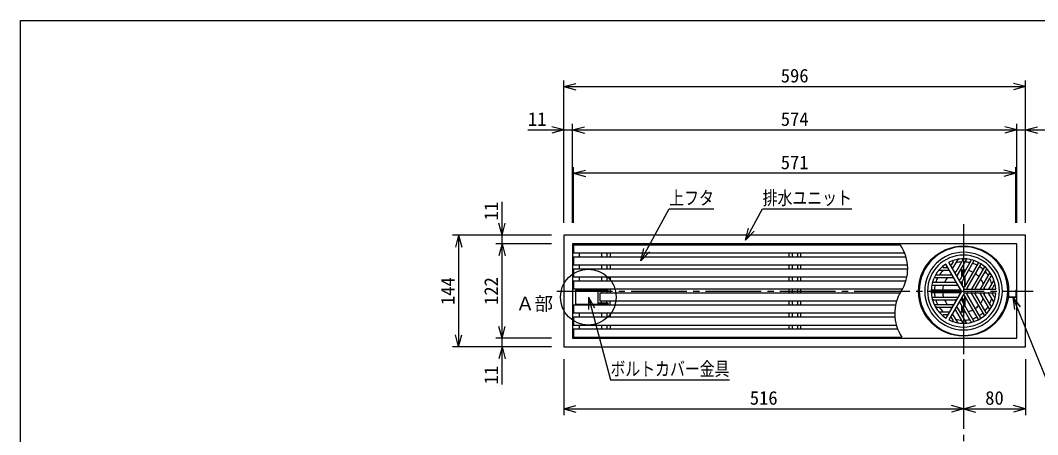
# Model space of a CAD drawing. Units: millimetres, scale not verified. Extents: x -1092 to 1092, y -744 to 696.
# Drawn here: x -1092 to 222, y 161 to 696 of the extents above; entities that cross this region are included whole.
import ezdxf
from ezdxf.enums import TextEntityAlignment as Align

# ---------------------------------------------------------------- set-up
doc = ezdxf.new("R2010")
doc.units = ezdxf.units.MM
doc.header["$LTSCALE"] = 8
doc.linetypes.add('CHAIN2', pattern=[12, 9, -1, 1, -1])
for name, color, linetype in [('0-0_計極細', 2, 'Continuous'), ('0-1_計細線', 3, 'Continuous'), ('0-5_寸法線', 7, 'Continuous'), ('0-8_枠中線', 5, 'Continuous')]:
    doc.layers.add(name, color=color, linetype=linetype)
doc.styles.add('ＭＳ ゴシック', font='')
doc.styles.get('ＭＳ ゴシック').set_extended_font_data('MS Gothic')

msp = doc.modelspace()

# ---------------------------------------------------------------- linework, layer by layer
at = {"layer": '0-0_計極細', "linetype": 'CHAIN2'}
for p, q in [((126.004, 432.889), (126.004, -139.452)), ((-399.168, 346.534), (215.861, 346.534))]:
    msp.add_line(p, q, dxfattribs=at)
at = {"layer": '0-0_計極細'}
for p, q in [((-370.496, 395.714), (-370.496, 390.214)), ((-341.446, 395.714), (-341.446, 390.214)), ((-334.546, 395.714), (-334.546, 390.214)), ((-330.496, 395.714), (-330.496, 390.214)), ((-99.496, 395.714), (-99.496, 390.214)), ((-95.446, 395.714), (-95.446, 390.214)), ((-88.546, 395.714), (-88.546, 390.214)), ((-84.496, 395.714), (-84.496, 390.214)), ((112.642, 384.1), (110.652, 380.653)), ((118.56, 387.326), (111.955, 375.886)), ((125.114, 386.635), (116.156, 371.12)), ((129.79, 387.711), (117.459, 366.353)), ((135.597, 385.726), (121.66, 361.587)), ((139.517, 385.492), (122.963, 356.82)), ((144.758, 382.527), (127.163, 352.053)), ((-370.496, 380.214), (-370.496, 374.714)), ((-341.446, 380.214), (-341.446, 374.714)), ((-334.546, 380.214), (-334.546, 374.714)), ((-330.496, 380.214), (-330.496, 374.714)), ((-99.496, 380.214), (-99.496, 374.714)), ((-95.446, 380.214), (-95.446, 374.714)), ((-88.546, 380.214), (-88.546, 374.714)), ((-84.496, 380.214), (-84.496, 374.714)), ((94.4, 373.377), (107.61, 373.377)), ((100.153, 376.89), (104.134, 376.89)), ((123.998, 365.636), (123.998, 373.554)), ((124.5, 366.506), (124.5, 373.586)), ((127.51, 371.72), (127.51, 373.586)), ((128.012, 372.589), (128.012, 373.554)), ((147.799, 380.771), (130.205, 350.297)), ((152.987, 377.715), (136.433, 349.043)), ((155.15, 374.437), (141.213, 350.297)), ((159.772, 370.401), (147.441, 349.043)), ((-370.496, 364.714), (-370.496, 359.214)), ((-341.446, 364.714), (-341.446, 359.214)), ((-334.546, 364.714), (-334.546, 359.214)), ((-330.496, 364.714), (-330.496, 359.214)), ((-99.496, 364.714), (-99.496, 359.214)), ((-95.446, 364.714), (-95.446, 359.214)), ((-88.546, 364.714), (-88.546, 359.214)), ((-84.496, 364.714), (-84.496, 359.214)), ((87.267, 357.823), (115.142, 357.823)), ((88.452, 363.844), (113.114, 363.844)), ((91.722, 367.357), (109.638, 367.357)), ((123.998, 354.526), (123.998, 358.612)), ((124.5, 353.657), (124.5, 359.481)), ((127.51, 352.654), (127.51, 364.695)), ((128.012, 353.523), (128.012, 365.564)), ((161.179, 365.813), (152.221, 350.297)), ((165.054, 360.483), (158.449, 349.043)), ((-373.996, 348.614), (-364.996, 348.614)), ((-373.996, 348.614), (-373.996, 347.614)), ((-370.496, 349.214), (-370.496, 348.614)), ((-364.996, 348.614), (-364.996, 347.614)), ((-341.446, 349.214), (-341.446, 347.614)), ((-341.446, 346.614), (-341.446, 343.714)), ((-334.546, 349.214), (-334.546, 347.614)), ((-334.546, 346.614), (-334.546, 343.714)), ((-330.496, 349.214), (-330.496, 343.714)), ((-99.496, 349.214), (-99.496, 343.714)), ((-95.446, 349.214), (-95.446, 343.714)), ((-88.546, 349.214), (-88.546, 343.714)), ((-84.496, 349.214), (-84.496, 343.714)), ((85.457, 348.29), (120.646, 348.29)), ((85.457, 344.778), (120.646, 344.778)), ((85.51, 354.311), (118.618, 354.311)), ((147.799, 312.297), (130.205, 342.771)), ((152.987, 315.353), (136.433, 344.026)), ((155.15, 318.631), (141.213, 342.771)), ((159.772, 322.668), (147.441, 344.026)), ((161.179, 327.255), (152.221, 342.771)), ((165.054, 332.585), (158.449, 344.026)), ((165.219, 353.745), (163.229, 350.297)), ((165.219, 339.324), (163.229, 342.771)), ((-373.996, 328.814), (-373.996, 329.814)), ((-373.996, 328.814), (-364.996, 328.814)), ((-370.496, 328.814), (-370.496, 328.214)), ((-364.996, 328.814), (-364.996, 329.814)), ((-341.446, 330.814), (-341.446, 333.714)), ((-341.446, 328.214), (-341.446, 329.814)), ((-334.546, 330.814), (-334.546, 333.714)), ((-334.546, 328.214), (-334.546, 329.814)), ((-330.496, 328.214), (-330.496, 333.714)), ((-99.496, 333.714), (-99.496, 328.214)), ((-95.446, 333.714), (-95.446, 328.214)), ((-88.546, 333.714), (-88.546, 328.214)), ((-84.496, 333.714), (-84.496, 328.214)), ((85.51, 338.757), (118.618, 338.757)), ((87.267, 335.245), (115.142, 335.245)), ((88.452, 329.224), (113.114, 329.224)), ((135.597, 307.342), (121.66, 331.482)), ((139.517, 307.576), (122.963, 336.249)), ((123.998, 334.456), (123.998, 338.542)), ((124.5, 333.587), (124.5, 339.411)), ((144.758, 310.541), (127.163, 341.015)), ((127.51, 328.373), (127.51, 340.415)), ((128.012, 327.504), (128.012, 339.546)), ((185.004, 338.284), (185.004, 339.284)), ((-370.496, 318.214), (-370.496, 312.714)), ((-341.446, 318.214), (-341.446, 312.714)), ((-334.546, 318.214), (-334.546, 312.714)), ((-330.496, 318.214), (-330.496, 312.714)), ((-99.496, 318.214), (-99.496, 312.714)), ((-95.446, 318.214), (-95.446, 312.714)), ((-88.546, 318.214), (-88.546, 312.714)), ((-84.496, 318.214), (-84.496, 312.714)), ((91.722, 325.712), (109.638, 325.712)), ((94.4, 319.691), (107.61, 319.691)), ((100.153, 316.179), (104.134, 316.179)), ((118.56, 305.742), (111.955, 317.182)), ((125.114, 306.433), (116.156, 321.949)), ((129.79, 305.358), (117.459, 326.715)), ((123.998, 319.515), (123.998, 327.432)), ((124.5, 319.482), (124.5, 326.563)), ((127.51, 319.482), (127.51, 321.349)), ((128.012, 319.515), (128.012, 320.48)), ((-370.496, 302.714), (-370.496, 297.214)), ((-341.446, 302.714), (-341.446, 297.214)), ((-334.546, 302.714), (-334.546, 297.214)), ((-330.496, 302.714), (-330.496, 297.214)), ((-99.496, 302.714), (-99.496, 297.214)), ((-95.446, 302.714), (-95.446, 297.214)), ((-88.546, 302.714), (-88.546, 297.214)), ((-84.496, 302.714), (-84.496, 297.214)), ((112.642, 308.968), (110.652, 312.416))]:
    msp.add_line(p, q, dxfattribs=at)
for centre, radius, start, end in [((-0.418, 375.464), 54.312, 327.72738, 33.84606), ((126.005, 346.534), 50.153, 90, 270), ((126.005, 346.534), 50.153, 270, 90), ((111.773, 384.602), 1.004, 330, 110.49823), ((126.005, 346.534), 37.631, 93.596, 105.50678), ((118.995, 387.076), 0.502, 99.81001, 150), ((124.245, 387.137), 1.004, 330, 92.48216), ((126.005, 346.534), 37.631, 77.4576, 87.38711), ((126.005, 346.534), 37.631, 77.4576, 87.38711), ((130.225, 387.46), 0.502, 84.11294, 150), ((134.728, 386.228), 1.004, 330, 77.60597), ((126.005, 346.534), 37.631, 62.67477, 71.92708), ((139.951, 385.241), 0.502, 70.18513, 150), ((143.889, 383.029), 1.004, 330, 63.89345), ((148.668, 380.269), 1.004, 56.10655, 150), ((91.722, 368.36), 1.004, 147.51784, 270), ((94.4, 372.876), 0.502, 90, 140.18999), ((126.005, 346.534), 37.631, 134.49322, 146.404), ((100.153, 377.893), 1.004, 129.50177, 270), ((126.005, 346.534), 37.631, 123.68035, 126.22848), ((104.134, 377.893), 1.004, 270, 30), ((107.61, 372.876), 0.502, 30, 90), ((126.005, 346.534), 27.094, 124.78019, 129.77896), ((109.783, 381.154), 1.004, 210, 330), ((126.005, 346.534), 37.631, 113.77152, 116.31965), ((109.638, 368.36), 1.004, 270, 30), ((112.39, 375.635), 0.502, 150, 210), ((115.287, 371.621), 1.004, 210, 330), ((126.005, 346.534), 27.094, 110.22104, 115.21981), ((126.005, 346.534), 27.094, 84.62432, 99.70902), ((126.005, 346.534), 27.094, 84.62432, 90), ((126.005, 346.534), 27.094, 63.71622, 76.68065), ((126.005, 346.534), 27.094, 43.31935, 56.28378), ((126.005, 346.534), 37.631, 48.07292, 57.32523), ((152.553, 377.966), 0.502, 330, 49.81487), ((126.005, 346.534), 37.631, 32.61289, 42.5424), ((156.019, 373.936), 1.004, 42.39403, 150), ((159.338, 370.652), 0.502, 330, 35.88706), ((87.267, 358.827), 1.004, 162.39403, 270), ((88.452, 363.343), 0.502, 90, 155.88706), ((126.005, 346.534), 37.631, 152.61289, 162.5424), ((126.005, 346.534), 27.094, 140.29098, 155.37568), ((113.114, 363.343), 0.502, 30, 90), ((115.142, 358.827), 1.004, 270, 30), ((117.894, 366.102), 0.502, 150, 210), ((120.791, 362.088), 1.004, 210, 330), ((123.398, 356.569), 0.502, 150, 210), ((126.005, 346.534), 27.094, 20.29098, 35.37568), ((126.005, 346.534), 37.631, 14.49322, 26.40401), ((162.048, 365.311), 1.004, 27.51784, 150), ((91.426, 317.464), 54.312, 147.72738, 213.84606), ((85.456, 349.297), 1.004, 176.10043, 269.99386), ((85.457, 343.775), 1.004, 90, 183.89345), ((85.51, 353.813), 0.502, 89.99378, 169.80868), ((126.005, 346.534), 37.631, 168.07292, 177.32523), ((126.005, 346.534), 37.631, 182.67477, 191.92708), ((126.005, 346.534), 27.094, 163.31935, 176.28378), ((126.005, 346.534), 27.094, 183.71622, 196.68065), ((118.618, 353.81), 0.502, 30, 90), ((120.646, 349.294), 1.004, 270, 30), ((120.646, 343.775), 1.004, 330, 90), ((126.294, 352.555), 1.004, 210, 330), ((126.294, 352.555), 1.004, 253.22135, 330), ((131.074, 349.796), 1.004, 150, 270), ((131.074, 343.273), 1.004, 90, 210), ((135.999, 349.294), 0.502, 270, 330), ((135.999, 343.775), 0.502, 30, 90), ((142.082, 349.796), 1.004, 150, 270), ((142.082, 343.273), 1.004, 90, 210), ((147.007, 349.294), 0.502, 270, 330), ((147.007, 343.775), 0.502, 30, 90), ((153.09, 349.796), 1.004, 150, 270), ((153.09, 343.273), 1.004, 90, 210), ((126.005, 346.534), 27.094, 4.78019, 9.77896), ((126.005, 346.534), 27.094, 350.22104, 355.21981), ((158.015, 349.294), 0.502, 270, 330), ((158.015, 343.775), 0.502, 30, 90), ((164.098, 349.796), 1.004, 150, 270), ((164.098, 343.273), 1.004, 90, 210), ((126.005, 346.534), 37.631, 3.68035, 6.22848), ((126.005, 346.534), 37.631, 353.77152, 356.31965), ((166.088, 353.243), 1.004, 9.50177, 150), ((85.508, 339.262), 0.502, 190.17883, 269.99383), ((87.267, 334.242), 1.004, 90, 197.60597), ((88.452, 329.726), 0.502, 204.11294, 270), ((126.005, 346.534), 37.631, 197.4576, 207.38711), ((126.005, 346.534), 27.094, 204.62432, 219.70902), ((113.114, 329.726), 0.502, 270, 330), ((115.142, 334.242), 1.004, 330, 90), ((118.618, 339.259), 0.502, 270, 330), ((120.791, 330.98), 1.004, 30, 150), ((123.398, 336.499), 0.502, 150, 210), ((126.294, 340.513), 1.004, 30, 150), ((126.294, 340.513), 1.004, 30, 106.77865), ((126.005, 346.534), 27.094, 324.62432, 339.70902), ((126.005, 346.534), 37.631, 333.59599, 345.50678), ((166.088, 339.825), 1.004, 210, 350.49823), ((91.722, 324.708), 1.004, 90, 212.48216), ((126.005, 346.534), 37.631, 213.596, 225.50678), ((100.153, 315.175), 1.004, 90, 230.49823), ((126.005, 346.534), 37.631, 233.77152, 236.31965), ((104.134, 315.175), 1.004, 330, 90), ((107.61, 320.193), 0.502, 270, 330), ((126.005, 346.534), 27.094, 230.22104, 235.21981), ((109.638, 324.708), 1.004, 330, 90), ((112.39, 317.433), 0.502, 149.99998, 210.00002), ((115.287, 321.447), 1.004, 30, 150), ((126.005, 346.534), 27.094, 244.78019, 249.77896), ((117.894, 326.966), 0.502, 150, 210), ((126.005, 346.534), 27.094, 260.29098, 275.37568), ((126.005, 346.534), 27.094, 283.31935, 296.28378), ((126.005, 346.534), 27.094, 303.71622, 316.68065), ((126.005, 346.534), 37.631, 302.67477, 311.92708), ((152.553, 315.103), 0.502, 310.18513, 30), ((126.005, 346.534), 37.631, 317.4576, 327.38711), ((156.019, 319.133), 1.004, 210, 317.60597), ((159.338, 322.417), 0.502, 324.11294, 30), ((162.048, 327.757), 1.004, 210, 332.48216), ((109.783, 311.914), 1.004, 30, 150), ((126.005, 346.534), 37.631, 243.68035, 246.22848), ((111.773, 308.466), 1.004, 249.50177, 30), ((126.005, 346.534), 37.631, 254.49322, 266.404), ((118.995, 305.993), 0.502, 210, 260.18999), ((124.245, 305.931), 1.004, 267.51784, 30), ((126.005, 346.534), 37.631, 272.61289, 282.5424), ((130.225, 305.608), 0.502, 210, 275.88706), ((134.728, 306.84), 1.004, 282.39403, 30), ((126.005, 346.534), 37.631, 288.07292, 297.32523), ((139.951, 307.827), 0.502, 210, 289.81487), ((143.889, 310.039), 1.004, 296.10655, 30), ((148.668, 312.799), 1.004, 210, 303.89345)]:
    msp.add_arc(centre, radius, start, end, dxfattribs=at)
at = {"layer": '0-1_計細線'}
for p, q in [((-377.496, 405.714), (-377.496, 395.714)), ((44.69, 405.714), (-377.496, 405.714)), ((-377.496, 395.714), (49.978, 395.714)), ((-377.496, 390.214), (-377.496, 380.214)), ((51.853, 390.214), (-377.496, 390.214)), ((123.398, 346.534), (103.258, 381.418)), ((127.308, 348.792), (107.168, 383.675)), ((-377.496, 380.214), (53.686, 380.214)), ((-377.496, 374.714), (-377.496, 364.714)), ((53.889, 374.714), (-377.496, 374.714)), ((-377.496, 364.714), (52.82, 364.714)), ((-377.496, 359.214), (-377.496, 349.214)), ((51.406, 359.214), (-377.496, 359.214)), ((-377.496, 349.214), (47.129, 349.214)), ((-332.996, 347.614), (-374.996, 347.614)), ((-374.996, 347.614), (-374.996, 329.814)), ((-345.796, 329.814), (-345.796, 347.614)), ((-345.796, 346.614), (-332.996, 346.614)), ((-343.496, 343.714), (-343.496, 333.714)), ((43.878, 343.714), (-343.496, 343.714)), ((-332.996, 346.614), (-332.996, 347.614)), ((123.398, 346.534), (103.258, 311.651)), ((127.308, 344.276), (107.168, 309.393)), ((127.308, 348.792), (126.005, 351.05)), ((127.308, 348.792), (129.915, 348.792)), ((127.308, 348.792), (167.588, 348.792)), ((127.308, 344.276), (167.588, 344.276)), ((194.004, 348.284), (195.004, 348.284)), ((194.004, 339.284), (194.004, 348.284)), ((-374.996, 329.814), (-332.996, 329.814)), ((-332.996, 330.814), (-345.796, 330.814)), ((-343.496, 333.714), (39.601, 333.714)), ((-332.996, 329.814), (-332.996, 330.814)), ((194.004, 338.284), (183.004, 338.284)), ((-377.496, 328.214), (-377.496, 318.214)), ((38.188, 328.214), (-377.496, 328.214)), ((-377.496, 318.214), (37.119, 318.214)), ((-377.496, 312.714), (-377.496, 302.714)), ((37.322, 312.714), (-377.496, 312.714)), ((-377.496, 302.714), (39.155, 302.714)), ((-377.496, 297.214), (-377.496, 287.214)), ((41.03, 297.214), (-377.496, 297.214)), ((-377.496, 287.214), (46.317, 287.214))]:
    msp.add_line(p, q, dxfattribs=at)
for points in [[(-389.996, 418.534), (-389.996, 274.534), (206.004, 274.534), (206.004, 418.534)], [(-378.996, 407.534), (-378.996, 285.534), (195.004, 285.534), (195.004, 407.534)]]:
    msp.add_lwpolyline(points, close=True, dxfattribs=at)
msp.add_lwpolyline([(183.004, 338.284), (183.004, 339.284), (194.004, 339.284)], dxfattribs=at)
msp.add_circle((126.005, 346.534), 58.202, dxfattribs=at)
for centre, radius, start, end in [((126.005, 346.534), 57.199, 90, 270), ((126.005, 346.534), 57.199, 270, 90), ((126.005, 346.534), 46.411, 90, 270), ((126.005, 346.534), 41.645, 123.10792, 236.89208), ((126.005, 346.534), 41.645, 90, 116.89208), ((126.005, 346.534), 46.411, 270, 90), ((126.005, 346.534), 41.645, 3.10792, 90), ((164.62, 360.734), 0.502, 330, 20.18999), ((126.005, 346.534), 41.645, 270, 356.89208), ((164.62, 332.334), 0.502, 339.81001, 30), ((194.004, 339.284), 1, 270, 360), ((94.4, 320.193), 0.502, 219.81001, 270), ((126.005, 346.534), 41.645, 243.10792, 270)]:
    msp.add_arc(centre, radius, start, end, dxfattribs=at)
at = {"layer": '0-5_寸法線'}
for p, q in [((-389.996, 434.534), (-389.996, 618.534)), ((206.004, 434.534), (206.004, 618.534)), ((-389.996, 610.534), (-374.541, 614.675)), ((-389.996, 610.534), (-374.541, 606.393)), ((-389.996, 610.534), (206.004, 610.534)), ((206.004, 610.534), (190.549, 614.675)), ((206.004, 610.534), (190.549, 606.393)), ((-436.548, 554.534), (-378.996, 554.534)), ((-389.996, 554.534), (-405.451, 558.675)), ((-389.996, 554.534), (-405.451, 550.393)), ((-389.996, 434.534), (-389.996, 562.534)), ((-378.996, 434.534), (-378.996, 562.534)), ((-378.996, 554.534), (-363.541, 558.675)), ((-378.996, 554.534), (-363.541, 550.393)), ((-378.996, 554.534), (195.004, 554.534)), ((195.004, 554.534), (179.549, 558.675)), ((195.004, 554.534), (179.549, 550.393)), ((195.004, 434.534), (195.004, 562.534)), ((195.004, 554.534), (249.281, 554.534)), ((206.004, 434.534), (206.004, 562.534)), ((206.004, 554.534), (221.459, 558.675)), ((206.004, 554.534), (221.459, 550.393)), ((-377.496, 434.534), (-377.496, 506.534)), ((-377.496, 498.534), (-362.041, 502.675)), ((193.504, 498.534), (178.049, 502.675)), ((193.504, 434.534), (193.504, 506.534)), ((-377.496, 498.534), (-362.041, 494.393)), ((193.504, 498.534), (-377.496, 498.534)), ((193.504, 498.534), (178.049, 494.393)), ((-469.996, 407.534), (-469.996, 461.652)), ((-469.996, 418.534), (-474.137, 433.989)), ((-469.996, 418.534), (-465.855, 433.989)), ((-155.515, 412.06), (-151.751, 427.61)), ((-155.515, 412.06), (-144.48, 423.645)), ((-405.996, 418.534), (-533.996, 418.534)), ((-525.996, 418.534), (-530.137, 403.079)), ((-525.996, 418.534), (-521.855, 403.079)), ((-525.996, 418.534), (-525.996, 274.534)), ((-405.996, 418.534), (-477.996, 418.534)), ((-405.996, 407.534), (-477.996, 407.534)), ((-469.996, 407.534), (-474.137, 392.079)), ((-469.996, 407.534), (-465.855, 392.079)), ((-469.996, 285.534), (-469.996, 407.534)), ((-290.537, 385.722), (-286.77, 401.273)), ((-290.537, 385.722), (-279.5, 397.306)), ((-358.49, 338.714), (-350.49, 324.857)), ((-358.49, 338.714), (-358.49, 322.714)), ((189.659, 338.714), (199.332, 325.968)), ((189.659, 338.714), (191.663, 322.84)), ((-525.996, 274.534), (-530.137, 289.989)), ((-525.996, 274.534), (-521.855, 289.989)), ((-469.996, 285.534), (-474.137, 300.989)), ((-469.996, 285.534), (-465.855, 300.989)), ((-405.996, 285.534), (-477.996, 285.534)), ((-469.996, 225.953), (-469.996, 285.534)), ((-405.996, 274.534), (-533.996, 274.534)), ((-405.996, 274.534), (-477.996, 274.534)), ((-469.996, 274.534), (-474.137, 259.079)), ((-469.996, 274.534), (-465.855, 259.079)), ((-389.996, 258.534), (-389.996, 186.534)), ((126.004, 258.534), (126.004, 186.534)), ((206.004, 258.534), (206.004, 186.534)), ((-389.996, 194.534), (-374.541, 198.675)), ((126.004, 194.534), (110.549, 198.675)), ((126.004, 194.534), (141.459, 198.675)), ((206.004, 194.534), (190.549, 198.675)), ((-389.996, 194.534), (-374.541, 190.393)), ((-389.996, 194.534), (126.004, 194.534)), ((126.004, 194.534), (110.549, 190.393)), ((126.004, 194.534), (141.459, 190.393)), ((126.004, 194.534), (206.004, 194.534)), ((206.004, 194.534), (190.549, 190.393))]:
    msp.add_line(p, q, dxfattribs=at)
for points in [[(-290.537, 385.722), (-254.025, 452.644), (-196.425, 452.644)], [(-155.515, 412.06), (-133.382, 452.644), (-18.182, 452.644)], [(-358.49, 338.714), (-329.908, 232.044), (-176.308, 232.044)], [(189.659, 338.714), (233.179, 232.044), (367.579, 232.044)]]:
    msp.add_lwpolyline(points, dxfattribs=at)
msp.add_circle((-358.49, 338.714), 36, dxfattribs=at)
at = {"layer": '0-8_枠中線'}
msp.add_lwpolyline([(-1092, -744), (-1092, 696), (1092, 696), (1092, -744)], close=True, dxfattribs=at)

# ---------------------------------------------------------------- texts
at = {"layer": '0-5_寸法線', "style": 'ＭＳ ゴシック'}
for s, p in [('596', (-109.996, 610.534)), ('11', (-436.548, 554.534)), ('574', (-109.996, 554.534)), ('571', (-109.996, 498.534)), ('Ａ部', (-452.065, 316.259)), ('516', (-149.996, 194.534)), ('80', (154.004, 194.534))]:
    msp.add_text(s, height=17.6, dxfattribs=at).set_placement(p, align=Align.BOTTOM_LEFT)
at = {"layer": '0-5_寸法線', "style": 'ＭＳ ゴシック', "width": 0.8}
for s, p in [('上フタ', (-254.025, 452.644)), ('排水ユニット', (-133.382, 452.644)), ('ボルトカバー金具', (-329.908, 232.044))]:
    msp.add_text(s, height=17.6, dxfattribs=at).set_placement(p, align=Align.BOTTOM_LEFT)
at = {"layer": '0-5_寸法線', "style": 'ＭＳ ゴシック'}
for s, p in [('11', (-469.996, 437.652)), ('144', (-525.996, 328.534)), ('122', (-469.996, 328.534)), ('11', (-469.996, 225.953))]:
    msp.add_text(s, height=17.6, rotation=90, dxfattribs=at).set_placement(p, align=Align.BOTTOM_LEFT)

doc.saveas('drawing.dxf')
